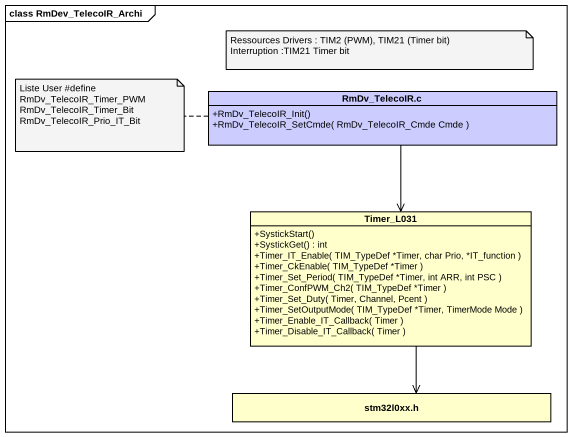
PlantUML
@startuml
mainframe class RmDev_TelecoIR_Archi
hide circle
hide empty members
skinparam classAttributeIconSize 0
class "RmDv_TelecoIR.c" as RmDv_TelecoIR_c #CCCCFF {
  +RmDv_TelecoIR_Init()
  +RmDv_TelecoIR_SetCmde( RmDv_TelecoIR_Cmde Cmde )
}
class Timer_L031 {
  +SystickStart()
  +SystickGet() : int
  +Timer_IT_Enable( TIM_TypeDef *Timer, char Prio, *IT_function )
  +Timer_CkEnable( TIM_TypeDef *Timer )
  +Timer_Set_Period( TIM_TypeDef *Timer, int ARR, int PSC )
  +Timer_ConfPWM_Ch2( TIM_TypeDef *Timer )
  +Timer_Set_Duty( Timer, Channel, Pcent )
  +Timer_SetOutputMode( TIM_TypeDef *Timer, TimerMode Mode )
  +Timer_Enable_IT_Callback( Timer )
  +Timer_Disable_IT_Callback( Timer )
}
class "stm32l0xx.h" as stm32l0xx_h
RmDv_TelecoIR_c --> Timer_L031
Timer_L031 --> stm32l0xx_h
note as N1
  Ressources Drivers : TIM2 (PWM), TIM21 (Timer bit)
  Interruption :TIM21 Timer bit
end note
note left of RmDv_TelecoIR_c
  Liste User #define
  RmDv_TelecoIR_Timer_PWM
  RmDv_TelecoIR_Timer_Bit
  RmDv_TelecoIR_Prio_IT_Bit
end note
@enduml
